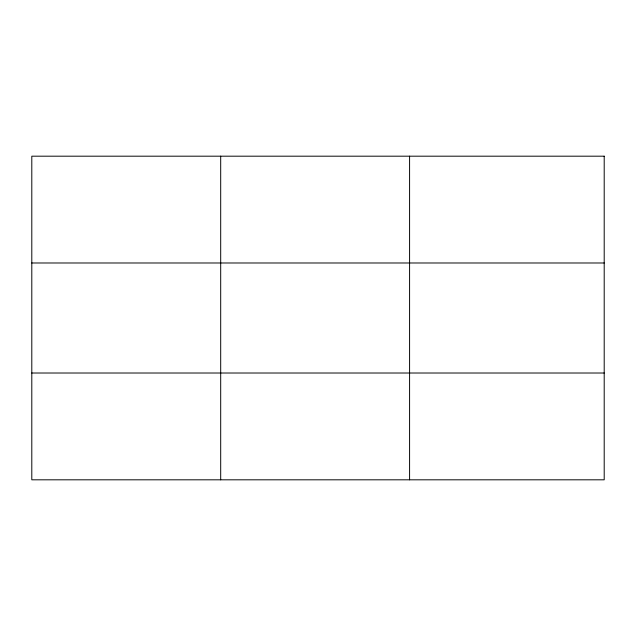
<?xml version="1.0" encoding="UTF-8"?>
<svg xmlns="http://www.w3.org/2000/svg" width="636" height="636" viewBox="0 0 636 636"><rect width="100%" height="100%" fill="white"/><g stroke="black" fill="none" stroke-linecap="round" stroke-linejoin="round"><path stroke-width="0.95" d="M220.692 479.814L220.692 156.186M409.584 479.814L409.584 156.186M31.8 262.986L604.2 262.986M31.8 373.014L604.2 373.014M604.2 156.186L604.2 479.814L31.8 479.814L31.8 156.186L604.2 156.186"/></g></svg>
